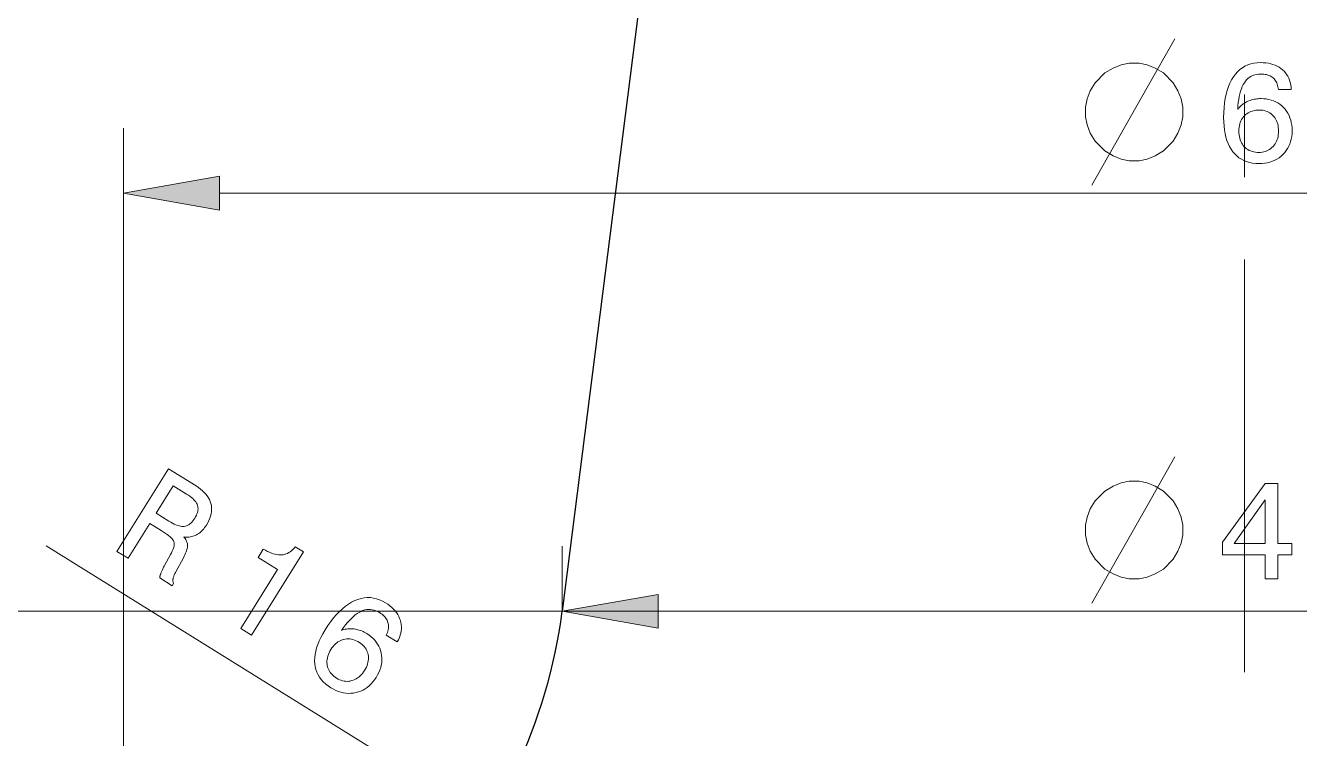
# Model space of a CAD drawing. Extents: x 5 to 409, y 5 to 583.
# Drawn here: x 95.18 to 134.39, y 367.24 to 389.19 of the extents above; entities that cross this region are included whole.
import ezdxf

# ---------------------------------------------------------------- set-up
doc = ezdxf.new("R2010")
doc.units = 0
doc.linetypes.add('CENTERX2', pattern=[20.32, 12.7, -2.54, 2.54, -2.54])
for name, color, linetype, lineweight in [('CENTERLINE', 4, 'CENTERX2', 25), ('DIMENSIONS', 2, 'Continuous', 25), ('OUTLINE', 7, 'Continuous', 70)]:
    doc.layers.add(name, color=color, linetype=linetype, lineweight=lineweight)

msp = doc.modelspace()

# ---------------------------------------------------------------- linework, layer by layer
at = {"layer": 'CENTERLINE', "lineweight": 13}
msp.add_line((132.697, 442.944), (132.697, 187.704), dxfattribs=at)
at = {"layer": 'DIMENSIONS', "lineweight": 13}
for p, q in [((98.197, 348.157), (98.197, 386.028)), ((101.152, 384.028), (164.243, 384.028)), ((111.697, 371.157), (62.055, 371.157)), ((151.127, 371.157), (111.697, 371.157)), ((114.652, 371.159), (150.743, 371.159))]:
    msp.add_line(p, q, dxfattribs=at)
at = {"layer": 'DIMENSIONS', "lineweight": 13, "ltscale": 0.326139}
msp.add_line((106.903, 366.287), (95.825, 373.177), dxfattribs=at)
at = {"layer": 'DIMENSIONS', "lineweight": 13, "ltscale": 0.050047}
msp.add_line((111.697, 371.157), (111.697, 373.159), dxfattribs=at)
at = {"layer": 'DIMENSIONS', "lineweight": 13}
for points in [[(127.998, 384.278), (129.698, 387.278), (130.548, 388.778)], [(127.998, 371.409), (129.698, 374.409), (130.548, 375.909)]]:
    msp.add_lwpolyline(points, dxfattribs=at)
for points in [[(129.448, 388.028), (129.148, 388.028), (128.898, 387.978), (128.648, 387.878), (128.398, 387.728), (128.098, 387.428), (127.948, 387.178), (127.848, 386.928), (127.798, 386.678), (127.798, 386.378), (127.848, 386.128), (127.948, 385.878), (128.098, 385.628), (128.398, 385.328), (128.648, 385.178), (128.898, 385.078), (129.148, 385.028), (129.448, 385.028), (129.698, 385.078), (129.948, 385.178), (130.198, 385.328), (130.498, 385.628), (130.648, 385.878), (130.748, 386.128), (130.798, 386.378), (130.798, 386.678), (130.748, 386.928), (130.648, 387.178), (130.498, 387.428), (130.198, 387.728), (129.948, 387.878), (129.698, 387.978)], [(134.134, 387.216), (133.738, 387.216), (133.732, 387.262), (133.724, 387.306), (133.713, 387.347), (133.7, 387.386), (133.685, 387.423), (133.668, 387.457), (133.648, 387.49), (133.626, 387.52), (133.602, 387.548), (133.575, 387.574), (133.546, 387.597), (133.515, 387.618), (133.482, 387.637), (133.447, 387.653), (133.41, 387.666), (133.371, 387.677), (133.33, 387.686), (133.286, 387.692), (133.241, 387.696), (133.194, 387.697), (133.129, 387.694), (133.068, 387.686), (133.01, 387.673), (132.955, 387.654), (132.903, 387.63), (132.854, 387.6), (132.809, 387.565), (132.766, 387.524), (132.726, 387.478), (132.69, 387.427), (132.656, 387.37), (132.626, 387.308), (132.598, 387.24), (132.573, 387.167), (132.551, 387.088), (132.532, 387.003), (132.516, 386.913), (132.503, 386.817), (132.493, 386.716), (132.485, 386.609), (132.511, 386.641), (132.538, 386.671), (132.566, 386.7), (132.595, 386.727), (132.626, 386.752), (132.657, 386.776), (132.69, 386.798), (132.723, 386.819), (132.758, 386.838), (132.794, 386.856), (132.831, 386.872), (132.869, 386.886), (132.907, 386.899), (132.947, 386.91), (132.987, 386.919), (133.028, 386.927), (133.071, 386.933), (133.114, 386.937), (133.157, 386.939), (133.202, 386.94), (133.286, 386.937), (133.366, 386.929), (133.443, 386.916), (133.517, 386.896), (133.588, 386.872), (133.655, 386.842), (133.72, 386.806), (133.781, 386.765), (133.839, 386.719), (133.894, 386.667), (133.944, 386.611), (133.989, 386.551), (134.029, 386.488), (134.064, 386.421), (134.093, 386.351), (134.117, 386.277), (134.135, 386.2), (134.149, 386.119), (134.157, 386.035), (134.159, 385.947), (134.156, 385.859), (134.148, 385.775), (134.134, 385.694), (134.114, 385.616), (134.089, 385.542), (134.058, 385.471), (134.021, 385.404), (133.979, 385.339), (133.931, 385.278), (133.878, 385.221), (133.82, 385.168), (133.758, 385.12), (133.693, 385.078), (133.625, 385.042), (133.553, 385.011), (133.477, 384.986), (133.398, 384.967), (133.316, 384.953), (133.23, 384.944), (133.141, 384.942), (133.038, 384.945), (132.94, 384.956), (132.847, 384.974), (132.759, 385), (132.675, 385.033), (132.597, 385.073), (132.524, 385.12), (132.455, 385.175), (132.392, 385.237), (132.333, 385.306), (132.28, 385.382), (132.232, 385.465), (132.19, 385.554), (132.154, 385.65), (132.123, 385.752), (132.098, 385.86), (132.078, 385.975), (132.064, 386.096), (132.056, 386.224), (132.053, 386.358), (132.056, 386.516), (132.065, 386.666), (132.08, 386.809), (132.101, 386.944), (132.128, 387.073), (132.16, 387.194), (132.199, 387.308), (132.244, 387.414), (132.295, 387.513), (132.351, 387.605), (132.413, 387.689), (132.48, 387.764), (132.552, 387.831), (132.628, 387.888), (132.709, 387.937), (132.795, 387.976), (132.886, 388.007), (132.982, 388.029), (133.082, 388.043), (133.187, 388.047), (133.271, 388.045), (133.351, 388.038), (133.428, 388.027), (133.501, 388.012), (133.57, 387.993), (133.636, 387.969), (133.698, 387.941), (133.757, 387.908), (133.812, 387.871), (133.863, 387.83), (133.91, 387.785), (133.953, 387.736), (133.991, 387.683), (134.025, 387.627), (134.055, 387.568), (134.079, 387.505), (134.1, 387.438), (134.116, 387.368), (134.127, 387.294)], [(133.742, 385.943), (133.74, 386), (133.735, 386.055), (133.727, 386.108), (133.716, 386.159), (133.701, 386.207), (133.683, 386.252), (133.662, 386.295), (133.638, 386.336), (133.61, 386.375), (133.579, 386.411), (133.546, 386.444), (133.51, 386.474), (133.473, 386.5), (133.433, 386.523), (133.392, 386.542), (133.348, 386.558), (133.303, 386.57), (133.255, 386.579), (133.205, 386.584), (133.154, 386.586), (133.096, 386.584), (133.041, 386.579), (132.988, 386.57), (132.938, 386.558), (132.89, 386.543), (132.845, 386.524), (132.803, 386.501), (132.763, 386.475), (132.726, 386.446), (132.691, 386.413), (132.659, 386.377), (132.63, 386.339), (132.605, 386.298), (132.584, 386.254), (132.565, 386.208), (132.55, 386.159), (132.538, 386.108), (132.53, 386.054), (132.525, 385.998), (132.523, 385.939), (132.525, 385.88), (132.53, 385.823), (132.538, 385.769), (132.55, 385.717), (132.565, 385.668), (132.583, 385.622), (132.604, 385.578), (132.629, 385.536), (132.657, 385.497), (132.689, 385.46), (132.723, 385.427), (132.76, 385.396), (132.799, 385.37), (132.84, 385.347), (132.883, 385.327), (132.929, 385.311), (132.978, 385.299), (133.028, 385.29), (133.081, 385.285), (133.137, 385.283), (133.19, 385.285), (133.241, 385.29), (133.289, 385.3), (133.336, 385.312), (133.381, 385.329), (133.424, 385.349), (133.464, 385.372), (133.503, 385.4), (133.54, 385.431), (133.574, 385.465), (133.606, 385.503), (133.634, 385.543), (133.66, 385.585), (133.681, 385.629), (133.7, 385.676), (133.715, 385.725), (133.727, 385.776), (133.735, 385.829), (133.74, 385.885)], [(101.152, 384.549), (98.197, 384.028), (101.152, 383.507)], [(98, 373.002), (99.582, 375.546), (100.433, 375.017), (100.505, 374.969), (100.571, 374.92), (100.632, 374.87), (100.686, 374.818), (100.735, 374.765), (100.778, 374.71), (100.815, 374.653), (100.846, 374.596), (100.871, 374.536), (100.89, 374.475), (100.904, 374.413), (100.911, 374.35), (100.912, 374.287), (100.907, 374.222), (100.896, 374.156), (100.88, 374.089), (100.857, 374.022), (100.828, 373.953), (100.793, 373.884), (100.752, 373.813), (100.725, 373.772), (100.698, 373.734), (100.669, 373.698), (100.64, 373.664), (100.61, 373.633), (100.579, 373.604), (100.547, 373.577), (100.514, 373.553), (100.481, 373.531), (100.446, 373.512), (100.411, 373.494), (100.374, 373.48), (100.337, 373.467), (100.3, 373.457), (100.261, 373.449), (100.222, 373.444), (100.182, 373.441), (100.141, 373.44), (100.099, 373.442), (100.056, 373.446), (100.078, 373.42), (100.097, 373.394), (100.114, 373.368), (100.129, 373.342), (100.142, 373.316), (100.152, 373.29), (100.16, 373.263), (100.166, 373.237), (100.17, 373.211), (100.172, 373.184), (100.171, 373.157), (100.167, 373.127), (100.161, 373.095), (100.152, 373.061), (100.141, 373.024), (100.127, 372.985), (100.11, 372.944), (100.09, 372.9), (100.068, 372.854), (100.043, 372.806), (99.813, 372.376), (99.799, 372.349), (99.785, 372.323), (99.774, 372.298), (99.763, 372.274), (99.753, 372.252), (99.745, 372.23), (99.738, 372.21), (99.732, 372.192), (99.728, 372.174), (99.724, 372.158), (99.722, 372.142), (99.721, 372.127), (99.72, 372.112), (99.721, 372.097), (99.722, 372.083), (99.725, 372.069), (99.728, 372.055), (99.733, 372.041), (99.738, 372.027), (99.744, 372.014), (99.701, 371.944), (99.316, 372.184), (99.316, 372.195), (99.317, 372.208), (99.319, 372.221), (99.322, 372.235), (99.325, 372.249), (99.329, 372.265), (99.334, 372.281), (99.339, 372.297), (99.345, 372.315), (99.351, 372.333), (99.359, 372.352), (99.367, 372.372), (99.376, 372.393), (99.386, 372.415), (99.397, 372.438), (99.409, 372.463), (99.422, 372.488), (99.435, 372.514), (99.449, 372.542), (99.464, 372.57), (99.651, 372.911), (99.678, 372.961), (99.7, 373.009), (99.719, 373.054), (99.735, 373.097), (99.747, 373.137), (99.755, 373.174), (99.759, 373.209), (99.76, 373.241), (99.757, 373.271), (99.751, 373.298), (99.74, 373.325), (99.722, 373.354), (99.698, 373.384), (99.668, 373.417), (99.632, 373.451), (99.59, 373.486), (99.541, 373.524), (99.486, 373.563), (99.425, 373.605), (99.357, 373.648), (99.008, 373.865), (98.34, 372.791)], [(100.144, 374.765), (99.729, 375.023), (99.202, 374.176), (99.594, 373.932), (99.653, 373.897), (99.709, 373.866), (99.763, 373.84), (99.814, 373.817), (99.863, 373.799), (99.91, 373.785), (99.954, 373.775), (99.996, 373.77), (100.035, 373.768), (100.072, 373.771), (100.108, 373.778), (100.143, 373.789), (100.177, 373.805), (100.21, 373.824), (100.243, 373.847), (100.274, 373.875), (100.306, 373.906), (100.336, 373.942), (100.366, 373.982), (100.394, 374.025), (100.421, 374.07), (100.443, 374.113), (100.461, 374.156), (100.475, 374.197), (100.486, 374.237), (100.492, 374.276), (100.495, 374.314), (100.493, 374.351), (100.488, 374.386), (100.479, 374.421), (100.466, 374.455), (100.448, 374.489), (100.426, 374.523), (100.399, 374.557), (100.367, 374.592), (100.332, 374.626), (100.292, 374.661), (100.247, 374.695), (100.198, 374.73)], [(129.448, 375.159), (129.148, 375.159), (128.898, 375.109), (128.648, 375.009), (128.398, 374.859), (128.098, 374.559), (127.948, 374.309), (127.848, 374.059), (127.798, 373.809), (127.798, 373.509), (127.848, 373.259), (127.948, 373.009), (128.098, 372.759), (128.398, 372.459), (128.648, 372.309), (128.898, 372.209), (129.148, 372.159), (129.448, 372.159), (129.698, 372.209), (129.948, 372.309), (130.198, 372.459), (130.498, 372.759), (130.648, 373.009), (130.748, 373.259), (130.798, 373.509), (130.798, 373.809), (130.748, 374.059), (130.648, 374.309), (130.498, 374.559), (130.198, 374.859), (129.948, 375.009), (129.698, 375.109)], [(133.335, 372.159), (133.335, 372.901), (132.017, 372.901), (132.017, 373.281), (133.331, 375.092), (133.723, 375.092), (133.723, 373.247), (134.151, 373.247), (134.151, 372.901), (133.723, 372.901), (133.723, 372.159)], [(132.38, 373.247), (133.335, 373.247), (133.335, 374.59)], [(101.808, 370.633), (102.935, 372.445), (102.341, 372.815), (102.502, 373.074), (102.568, 373.037), (102.631, 373.003), (102.692, 372.974), (102.751, 372.95), (102.808, 372.929), (102.864, 372.913), (102.917, 372.902), (102.968, 372.894), (103.017, 372.891), (103.064, 372.892), (103.11, 372.898), (103.155, 372.907), (103.2, 372.922), (103.243, 372.94), (103.286, 372.963), (103.328, 372.991), (103.369, 373.023), (103.409, 373.059), (103.448, 373.099), (103.487, 373.144), (103.736, 372.99), (102.141, 370.426)], [(114.652, 371.68), (111.697, 371.159), (114.652, 370.638)], [(106.625, 370.214), (106.288, 370.423), (106.308, 370.465), (106.324, 370.507), (106.337, 370.547), (106.346, 370.587), (106.353, 370.626), (106.357, 370.665), (106.357, 370.703), (106.354, 370.74), (106.348, 370.777), (106.339, 370.813), (106.327, 370.848), (106.312, 370.882), (106.294, 370.915), (106.272, 370.947), (106.248, 370.978), (106.221, 371.008), (106.19, 371.038), (106.157, 371.066), (106.12, 371.093), (106.08, 371.119), (106.024, 371.151), (105.968, 371.176), (105.912, 371.195), (105.855, 371.208), (105.798, 371.215), (105.741, 371.216), (105.684, 371.21), (105.626, 371.198), (105.568, 371.18), (105.51, 371.156), (105.452, 371.125), (105.393, 371.089), (105.333, 371.046), (105.273, 370.996), (105.213, 370.941), (105.152, 370.879), (105.091, 370.811), (105.029, 370.737), (104.967, 370.656), (104.904, 370.569), (104.943, 370.583), (104.982, 370.594), (105.021, 370.603), (105.06, 370.611), (105.099, 370.616), (105.138, 370.62), (105.178, 370.622), (105.217, 370.622), (105.257, 370.62), (105.297, 370.616), (105.337, 370.61), (105.376, 370.602), (105.416, 370.592), (105.455, 370.581), (105.494, 370.567), (105.533, 370.552), (105.572, 370.535), (105.611, 370.516), (105.649, 370.495), (105.688, 370.472), (105.757, 370.425), (105.821, 370.376), (105.88, 370.324), (105.932, 370.268), (105.979, 370.21), (106.021, 370.149), (106.057, 370.085), (106.087, 370.018), (106.112, 369.948), (106.131, 369.875), (106.144, 369.8), (106.151, 369.726), (106.151, 369.651), (106.145, 369.576), (106.133, 369.501), (106.114, 369.426), (106.089, 369.35), (106.058, 369.275), (106.02, 369.199), (105.976, 369.123), (105.927, 369.05), (105.876, 368.983), (105.821, 368.922), (105.763, 368.866), (105.702, 368.816), (105.639, 368.772), (105.572, 368.734), (105.502, 368.702), (105.429, 368.676), (105.353, 368.655), (105.276, 368.641), (105.199, 368.633), (105.122, 368.632), (105.044, 368.637), (104.967, 368.649), (104.89, 368.667), (104.812, 368.692), (104.735, 368.724), (104.658, 368.762), (104.58, 368.807), (104.495, 368.865), (104.417, 368.926), (104.348, 368.99), (104.287, 369.059), (104.233, 369.13), (104.188, 369.206), (104.151, 369.285), (104.122, 369.367), (104.1, 369.454), (104.087, 369.543), (104.082, 369.636), (104.085, 369.731), (104.097, 369.829), (104.116, 369.93), (104.144, 370.033), (104.18, 370.138), (104.224, 370.246), (104.276, 370.356), (104.336, 370.469), (104.405, 370.585), (104.491, 370.717), (104.577, 370.84), (104.666, 370.953), (104.755, 371.057), (104.846, 371.152), (104.937, 371.237), (105.03, 371.314), (105.125, 371.38), (105.22, 371.438), (105.317, 371.486), (105.414, 371.524), (105.51, 371.553), (105.606, 371.571), (105.701, 371.58), (105.796, 371.578), (105.89, 371.566), (105.983, 371.545), (106.076, 371.513), (106.168, 371.471), (106.26, 371.419), (106.33, 371.373), (106.395, 371.325), (106.454, 371.276), (106.508, 371.224), (106.556, 371.171), (106.6, 371.116), (106.638, 371.059), (106.67, 371.001), (106.697, 370.94), (106.719, 370.878), (106.735, 370.815), (106.746, 370.751), (106.751, 370.686), (106.75, 370.621), (106.743, 370.555), (106.731, 370.488), (106.713, 370.42), (106.689, 370.352), (106.66, 370.284)], [(105.619, 369.34), (105.648, 369.39), (105.673, 369.439), (105.694, 369.488), (105.711, 369.537), (105.724, 369.585), (105.733, 369.633), (105.738, 369.681), (105.739, 369.729), (105.736, 369.776), (105.729, 369.823), (105.718, 369.869), (105.703, 369.913), (105.685, 369.955), (105.664, 369.995), (105.639, 370.034), (105.61, 370.07), (105.578, 370.105), (105.542, 370.137), (105.503, 370.168), (105.46, 370.197), (105.41, 370.226), (105.36, 370.25), (105.311, 370.271), (105.262, 370.287), (105.213, 370.299), (105.165, 370.307), (105.117, 370.31), (105.069, 370.309), (105.022, 370.304), (104.975, 370.294), (104.929, 370.281), (104.885, 370.263), (104.842, 370.242), (104.8, 370.216), (104.76, 370.187), (104.722, 370.153), (104.685, 370.116), (104.649, 370.075), (104.615, 370.029), (104.582, 369.98), (104.553, 369.929), (104.527, 369.878), (104.506, 369.828), (104.488, 369.778), (104.475, 369.729), (104.466, 369.679), (104.461, 369.631), (104.46, 369.582), (104.463, 369.534), (104.47, 369.486), (104.482, 369.44), (104.497, 369.395), (104.516, 369.352), (104.539, 369.31), (104.565, 369.271), (104.596, 369.233), (104.631, 369.197), (104.669, 369.163), (104.711, 369.13), (104.757, 369.099), (104.803, 369.073), (104.849, 369.051), (104.895, 369.033), (104.942, 369.019), (104.989, 369.009), (105.035, 369.003), (105.083, 369.002), (105.13, 369.005), (105.177, 369.012), (105.225, 369.023), (105.272, 369.038), (105.317, 369.057), (105.361, 369.079), (105.403, 369.106), (105.443, 369.135), (105.481, 369.169), (105.518, 369.206), (105.554, 369.247), (105.587, 369.292)]]:
    msp.add_lwpolyline(points, close=True, dxfattribs=at)
for points in [[(101.152, 384.549), (98.197, 384.028), (101.152, 384.549), (101.152, 383.507)], [(114.652, 371.68), (111.697, 371.159), (114.652, 371.68), (114.652, 370.638)]]:
    msp.add_solid(points, dxfattribs=at)
at = {"layer": 'OUTLINE', "lineweight": 30}
msp.add_line((120.097, 437.157), (111.697, 371.157), dxfattribs=at)
msp.add_arc((95.825, 373.177), 16, 315.9961, 352.7467, dxfattribs=at)

doc.saveas('drawing.dxf')
